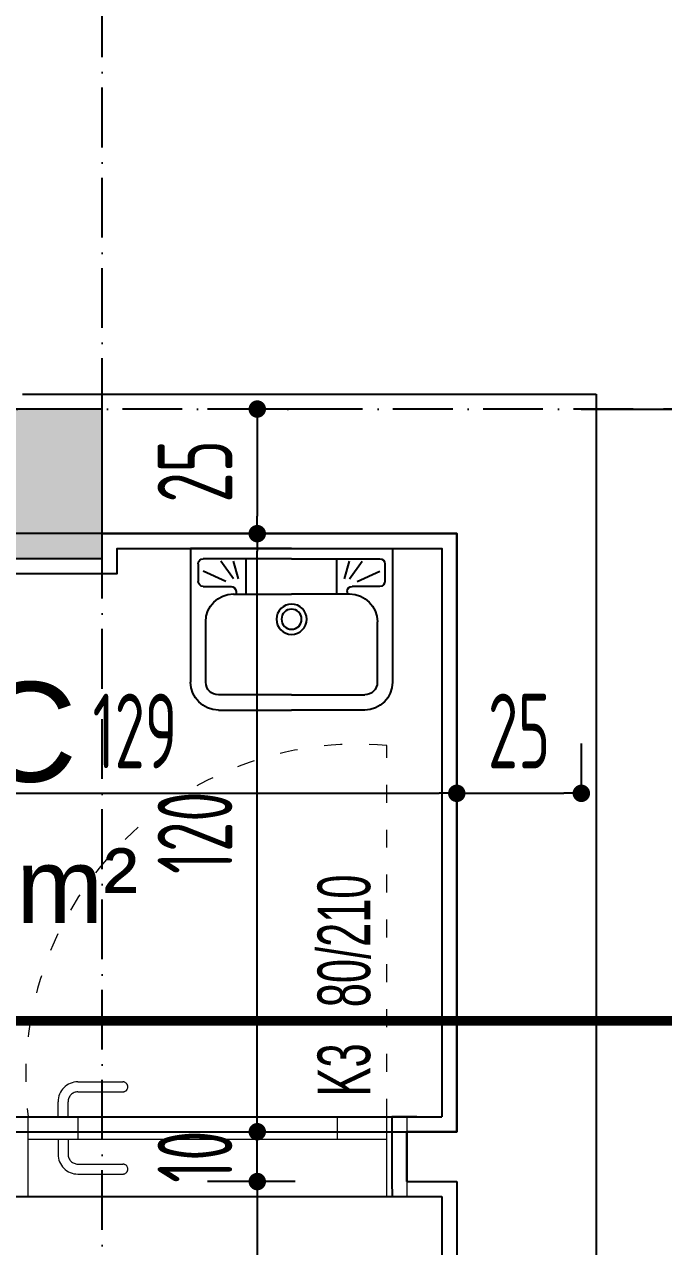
# Model space of a CAD drawing. Extents: x 41749 to 92598, y -24291 to 29432.
# Drawn here: x 51150.6 to 51278.8, y -22464 to -22218.8 of the extents above; entities that cross this region are included whole.
import ezdxf

# ---------------------------------------------------------------- set-up
doc = ezdxf.new("R2010")
doc.units = 0
doc.header["$MEASUREMENT"] = 0
doc.header["$PDMODE"] = 3
for name, pattern in [('ACAD_ISO03W100', [30, 12, -18]), ('ACAD_ISO10W100', [18, 12, -3, 0, -3]), ('DASHED', [0.75, 0.5, -0.25])]:
    doc.linetypes.add(name, pattern=pattern)
doc.layers.get('0').update_dxf_attribs({"linetype": 'CONTINUOUS'})
doc.layers.get('Defpoints').update_dxf_attribs({"linetype": 'CONTINUOUS'})
for name, color, linetype in [('AKS', 10, 'CONTINUOUS'), ('DUVAR', 6, 'CONTINUOUS'), ('İÇ ÖLÇÜ', 95, 'CONTINUOUS'), ('KOLON', 5, 'CONTINUOUS'), ('MAHAL', 21, 'CONTINUOUS'), ('MERBAS', 231, 'CONTINUOUS'), ('OLCU', 3, 'CONTINUOUS'), ('SIVA', 7, 'CONTINUOUS'), ('SıVA', 7, 'CONTINUOUS'), ('tar', 12, 'CONTINUOUS'), ('TEFRIS', 12, 'CONTINUOUS'), ('tefriş', 12, 'CONTINUOUS'), ('YAZI', 7, 'CONTINUOUS')]:
    doc.layers.add(name, color=color, linetype=linetype)
for name, color, linetype, lineweight in [('KAPI-ACILIM1', 13, 'ACAD_ISO03W100', 20), ('KAPI-ACILIM11', 13, 'ACAD_ISO03W100', 20), ('KAPI-GOR', 153, 'CONTINUOUS', 15), ('KAPI-KASA', 34, 'CONTINUOUS', 20)]:
    doc.layers.add(name, color=color, linetype=linetype, lineweight=lineweight)
doc.styles.add('mahal', font='arial.ttf', dxfattribs={"height": 70})
doc.styles.add('OLCU', font='isocpeur.ttf', dxfattribs={"width": 0.59})
doc.dimstyles.new('OLCU3', dxfattribs={"dimscale": 0.5, "dimtxt": 30, "dimasz": 7, "dimexe": 20, "dimexo": 0, "dimgap": 10, "dimtad": 1, "dimdec": 4, "dimrnd": 0.5, "dimdsep": 46, "dimtxsty": 'OLCU', "dimblk1": 'DOT', "dimblk2": 'DOT', "dimsah": 1, "dimcen": 0.09, "dimclrt": 4, "dimadec": 0, "dimazin": 0, "dimtfac": 1, "dimtdec": 4, "dimtix": 1, "dimtmove": 2, "dimatfit": 3, "dimfxl": 0, "dimtolj": 1, "dimtzin": 0, "dimarcsym": 0})

# ---------------------------------------------------------------- blocks, each defined once
blk = doc.blocks.new('DOT')
at = {"color": 0, "linetype": 'ByBlock'}
blk.add_line((-0.5, 0), (-1, 0), dxfattribs=at)
at = {"color": 0, "linetype": 'ByBlock', "const_width": 0.5}
blk.add_lwpolyline([(-0.25, 0, 1), (0.25, 0, 1)], format="xyb", close=True, dxfattribs=at)
blk = doc.blocks.new('*D2339')
at = {"layer": 'Defpoints', "color": 0, "transparency": 16777216}
for p in [(51166.17, -22017.68), (51166.17, -22017.68), (51262.32, -22334.59)]:
    blk.add_point(p, dxfattribs=at)
at = {"layer": 'OLCU', "color": 0, "lineweight": -2, "transparency": 16777216}
for p, q in [((51166.17, -22017.68), (51166.17, -22007.68)), ((51262.32, -22042.68), (51262.32, -22007.68)), ((51258.82, -22017.68), (51169.67, -22017.68))]:
    blk.add_line(p, q, dxfattribs=at)
at = {"layer": 'OLCU', "color": 0, "lineweight": -2, "transparency": 16777216, "xscale": 3.5, "yscale": 3.5, "zscale": 3.5, "rotation": 180}
blk.add_blockref('DOT', (51166.17, -22017.68), dxfattribs=at)
at = {"layer": 'OLCU', "color": 0, "lineweight": -2, "transparency": 16777216, "xscale": 3.5, "yscale": 3.5, "zscale": 3.5}
blk.add_blockref('DOT', (51262.32, -22017.68), dxfattribs=at)
at = {"layer": 'OLCU', "color": 4, "transparency": 16777216, "insert": (51214.24, -22005.18), "char_height": 15, "attachment_point": 5, "style": 'OLCU'}
blk.add_mtext('\\A1;96', dxfattribs=at)
blk = doc.blocks.new('*D2386')
at = {"layer": 'Defpoints', "color": 0, "transparency": 16777216}
for p in [(49072.8, -22085.67), (51262.32, -22295.96), (49072.8, -22343.23)]:
    blk.add_point(p, dxfattribs=at)
at = {"layer": 'OLCU', "color": 0, "lineweight": -2, "transparency": 16777216}
for p, q in [((49072.8, -22110.67), (49072.8, -22075.67)), ((51262.32, -22110.67), (51262.32, -22075.67)), ((51258.82, -22085.67), (49076.3, -22085.67))]:
    blk.add_line(p, q, dxfattribs=at)
at = {"layer": 'OLCU', "color": 0, "lineweight": -2, "transparency": 16777216, "xscale": 3.5, "yscale": 3.5, "zscale": 3.5, "rotation": 180}
blk.add_blockref('DOT', (49072.8, -22085.67), dxfattribs=at)
at = {"layer": 'OLCU', "color": 0, "lineweight": -2, "transparency": 16777216, "xscale": 3.5, "yscale": 3.5, "zscale": 3.5}
blk.add_blockref('DOT', (51262.32, -22085.67), dxfattribs=at)
at = {"layer": 'OLCU', "color": 4, "transparency": 16777216, "insert": (50167.56, -22073.17), "char_height": 15, "attachment_point": 5, "style": 'OLCU'}
blk.add_mtext('\\A1;2189.5', dxfattribs=at)
blk = doc.blocks.new('*D2390')
at = {"layer": 'Defpoints', "color": 0, "transparency": 16777216}
for p in [(51262.32, -22295.96), (51262.32, -22965.72), (51442.83, -22965.72)]:
    blk.add_point(p, dxfattribs=at)
at = {"layer": 'OLCU', "color": 0, "lineweight": -2, "transparency": 16777216}
for p, q in [((51417.83, -22295.96), (51452.83, -22295.96)), ((51442.83, -22299.46), (51442.83, -22962.22)), ((51417.83, -22965.72), (51452.83, -22965.72))]:
    blk.add_line(p, q, dxfattribs=at)
at = {"layer": 'OLCU', "color": 0, "lineweight": -2, "transparency": 16777216, "xscale": 3.5, "yscale": 3.5, "zscale": 3.5}
for p, rotation in [((51442.83, -22295.96), 90), ((51442.83, -22965.72), 270)]:
    blk.add_blockref('DOT', p, dxfattribs=dict(at, rotation=rotation))
at = {"layer": 'OLCU', "color": 4, "transparency": 16777216, "insert": (51430.33, -22630.84), "char_height": 15, "attachment_point": 5, "rotation": 90, "style": 'OLCU'}
blk.add_mtext('\\A1;670', dxfattribs=at)
blk = doc.blocks.new('*D2398')
at = {"layer": 'Defpoints', "color": 0, "transparency": 16777216}
for p in [(51143.91, -22450.96), (51076.73, -22958.19), (51237.32, -22958.19)]:
    blk.add_point(p, dxfattribs=at)
at = {"layer": 'İÇ ÖLÇÜ', "color": 0, "lineweight": -2, "transparency": 16777216}
for p, q in [((51101.73, -22450.96), (51066.73, -22450.96)), ((51076.73, -22454.46), (51076.73, -22954.69)), ((51101.73, -22958.19), (51066.73, -22958.19))]:
    blk.add_line(p, q, dxfattribs=at)
at = {"layer": 'İÇ ÖLÇÜ', "color": 0, "lineweight": -2, "transparency": 16777216, "xscale": 3.5, "yscale": 3.5, "zscale": 3.5}
for p, rotation in [((51076.73, -22450.96), 90), ((51076.73, -22958.19), 270)]:
    blk.add_blockref('DOT', p, dxfattribs=dict(at, rotation=rotation))
at = {"layer": 'İÇ ÖLÇÜ', "color": 4, "transparency": 16777216, "insert": (51064.23, -22678.06), "char_height": 15, "attachment_point": 5, "rotation": 90, "style": 'OLCU'}
blk.add_mtext('\\A1;507', dxfattribs=at)
blk = doc.blocks.new('*D2434')
at = {"layer": 'Defpoints', "color": 0, "transparency": 16777216}
for p in [(51108.17, -22315.38), (51237.32, -22366.53), (51237.32, -22373.06)]:
    blk.add_point(p, dxfattribs=at)
at = {"layer": 'İÇ ÖLÇÜ', "color": 0, "lineweight": -2, "transparency": 16777216}
for p, q in [((51108.17, -22348.06), (51108.17, -22383.06)), ((51237.32, -22366.53), (51237.32, -22383.06)), ((51111.67, -22373.06), (51233.82, -22373.06))]:
    blk.add_line(p, q, dxfattribs=at)
at = {"layer": 'İÇ ÖLÇÜ', "color": 0, "lineweight": -2, "transparency": 16777216, "xscale": 3.5, "yscale": 3.5, "zscale": 3.5, "rotation": 180}
blk.add_blockref('DOT', (51108.17, -22373.06), dxfattribs=at)
at = {"layer": 'İÇ ÖLÇÜ', "color": 0, "lineweight": -2, "transparency": 16777216, "xscale": 3.5, "yscale": 3.5, "zscale": 3.5}
blk.add_blockref('DOT', (51237.32, -22373.06), dxfattribs=at)
at = {"layer": 'İÇ ÖLÇÜ', "color": 4, "transparency": 16777216, "insert": (51172.74, -22360.56), "char_height": 15, "attachment_point": 5, "style": 'OLCU'}
blk.add_mtext('\\A1;129', dxfattribs=at)
blk = doc.blocks.new('*D2435')
at = {"layer": 'Defpoints', "color": 0, "transparency": 16777216}
for p in [(51237.32, -22366.53), (51262.32, -22373.06), (51262.32, -22373.06)]:
    blk.add_point(p, dxfattribs=at)
at = {"layer": 'İÇ ÖLÇÜ', "color": 0, "lineweight": -2, "transparency": 16777216}
for p, q in [((51262.32, -22373.06), (51262.32, -22363.06)), ((51237.32, -22366.53), (51237.32, -22383.06)), ((51240.82, -22373.06), (51258.82, -22373.06))]:
    blk.add_line(p, q, dxfattribs=at)
at = {"layer": 'İÇ ÖLÇÜ', "color": 0, "lineweight": -2, "transparency": 16777216, "xscale": 3.5, "yscale": 3.5, "zscale": 3.5, "rotation": 180}
blk.add_blockref('DOT', (51237.32, -22373.06), dxfattribs=at)
at = {"layer": 'İÇ ÖLÇÜ', "color": 0, "lineweight": -2, "transparency": 16777216, "xscale": 3.5, "yscale": 3.5, "zscale": 3.5}
blk.add_blockref('DOT', (51262.32, -22373.06), dxfattribs=at)
at = {"layer": 'İÇ ÖLÇÜ', "color": 4, "transparency": 16777216, "insert": (51249.82, -22360.56), "char_height": 15, "attachment_point": 5, "style": 'OLCU'}
blk.add_mtext('\\A1;25', dxfattribs=at)
blk = doc.blocks.new('*D2460')
at = {"layer": 'Defpoints', "color": 0, "transparency": 16777216}
for p in [(51214.24, -22295.96), (51197.29, -22320.96), (51214.24, -22320.96)]:
    blk.add_point(p, dxfattribs=at)
at = {"layer": 'İÇ ÖLÇÜ', "color": 0, "lineweight": -2, "transparency": 16777216}
for p, q in [((51214.24, -22295.96), (51187.29, -22295.96)), ((51197.29, -22299.46), (51197.29, -22317.46)), ((51214.24, -22320.96), (51187.29, -22320.96))]:
    blk.add_line(p, q, dxfattribs=at)
at = {"layer": 'İÇ ÖLÇÜ', "color": 0, "lineweight": -2, "transparency": 16777216, "xscale": 3.5, "yscale": 3.5, "zscale": 3.5}
for p, rotation in [((51197.29, -22295.96), 90), ((51197.29, -22320.96), 270)]:
    blk.add_blockref('DOT', p, dxfattribs=dict(at, rotation=rotation))
at = {"layer": 'İÇ ÖLÇÜ', "color": 4, "transparency": 16777216, "insert": (51184.79, -22308.46), "char_height": 15, "attachment_point": 5, "rotation": 90, "style": 'OLCU'}
blk.add_mtext('\\A1;25', dxfattribs=at)
blk = doc.blocks.new('*D2461')
at = {"layer": 'Defpoints', "color": 0, "transparency": 16777216}
for p in [(51204.92, -22450.96), (51197.29, -22958.19), (51237.32, -22958.19)]:
    blk.add_point(p, dxfattribs=at)
at = {"layer": 'İÇ ÖLÇÜ', "color": 0, "lineweight": -2, "transparency": 16777216}
for p, q in [((51204.92, -22450.96), (51187.29, -22450.96)), ((51197.29, -22454.46), (51197.29, -22954.69)), ((51222.29, -22958.19), (51187.29, -22958.19))]:
    blk.add_line(p, q, dxfattribs=at)
at = {"layer": 'İÇ ÖLÇÜ', "color": 0, "lineweight": -2, "transparency": 16777216, "xscale": 3.5, "yscale": 3.5, "zscale": 3.5}
for p, rotation in [((51197.29, -22450.96), 90), ((51197.29, -22958.19), 270)]:
    blk.add_blockref('DOT', p, dxfattribs=dict(at, rotation=rotation))
at = {"layer": 'İÇ ÖLÇÜ', "color": 4, "transparency": 16777216, "insert": (51184.79, -22704.57), "char_height": 15, "attachment_point": 5, "rotation": 90, "style": 'OLCU'}
blk.add_mtext('\\A1;507', dxfattribs=at)
blk = doc.blocks.new('*D2773')
at = {"layer": 'Defpoints', "color": 0, "transparency": 16777216}
for p in [(51196.77, -22440.96), (51197.29, -22440.96), (51204.92, -22450.96)]:
    blk.add_point(p, dxfattribs=at)
at = {"layer": 'İÇ ÖLÇÜ', "color": 0, "lineweight": -2, "transparency": 16777216}
for p, q in [((51197.29, -22437.46), (51197.29, -22433.96)), ((51196.77, -22440.96), (51207.29, -22440.96)), ((51197.29, -22450.96), (51197.29, -22440.96)), ((51204.92, -22450.96), (51187.29, -22450.96)), ((51197.29, -22454.46), (51197.29, -22457.96))]:
    blk.add_line(p, q, dxfattribs=at)
at = {"layer": 'İÇ ÖLÇÜ', "color": 0, "lineweight": -2, "transparency": 16777216, "xscale": 3.5, "yscale": 3.5, "zscale": 3.5}
for p, rotation in [((51197.29, -22440.96), 270), ((51197.29, -22450.96), 90)]:
    blk.add_blockref('DOT', p, dxfattribs=dict(at, rotation=rotation))
at = {"layer": 'İÇ ÖLÇÜ', "color": 4, "transparency": 16777216, "insert": (51184.79, -22445.96), "char_height": 15, "attachment_point": 5, "rotation": 90, "style": 'OLCU'}
blk.add_mtext('\\A1;10', dxfattribs=at)
blk = doc.blocks.new('*D2774')
at = {"layer": 'Defpoints', "color": 0, "transparency": 16777216}
for p in [(51197.29, -22320.96), (51214.24, -22320.96), (51196.77, -22440.96)]:
    blk.add_point(p, dxfattribs=at)
at = {"layer": 'İÇ ÖLÇÜ', "color": 0, "lineweight": -2, "transparency": 16777216}
for p, q in [((51214.24, -22320.96), (51187.29, -22320.96)), ((51197.29, -22437.46), (51197.29, -22324.46)), ((51196.77, -22440.96), (51207.29, -22440.96))]:
    blk.add_line(p, q, dxfattribs=at)
at = {"layer": 'İÇ ÖLÇÜ', "color": 0, "lineweight": -2, "transparency": 16777216, "xscale": 3.5, "yscale": 3.5, "zscale": 3.5}
for p, rotation in [((51197.29, -22320.96), 90), ((51197.29, -22440.96), 270)]:
    blk.add_blockref('DOT', p, dxfattribs=dict(at, rotation=rotation))
at = {"layer": 'İÇ ÖLÇÜ', "color": 4, "transparency": 16777216, "insert": (51184.79, -22380.96), "char_height": 15, "attachment_point": 5, "rotation": 90, "style": 'OLCU'}
blk.add_mtext('\\A1;120', dxfattribs=at)
blk = doc.blocks.new('lav1')
at = {"layer": 'tefriş', "linetype": 'Continuous'}
for p, q in [((135822.88, 93902.3), (135822.88, 93869.18)), ((135847.88, 93902.3), (135822.88, 93902.3)), ((135847.88, 93902.3), (135872.88, 93902.3)), ((135872.88, 93902.3), (135872.88, 93869.18)), ((135847.88, 93899.8), (135826.01, 93899.8)), ((135833.51, 93894.8), (135830.38, 93899.18)), ((135834.76, 93894.8), (135833.51, 93899.18)), ((135836.63, 93891.05), (135836.63, 93899.8)), ((135847.88, 93899.8), (135869.76, 93899.8)), ((135859.13, 93891.05), (135859.13, 93899.8)), ((135861.01, 93894.8), (135862.26, 93899.18)), ((135862.26, 93894.8), (135865.38, 93899.18)), ((135824.76, 93898.55), (135824.76, 93894.18)), ((135831.63, 93894.18), (135826.01, 93896.68)), ((135864.13, 93894.18), (135869.76, 93896.68)), ((135871.01, 93898.55), (135871.01, 93894.18)), ((135826.01, 93892.93), (135832.88, 93892.93)), ((135833.51, 93891.05), (135847.88, 93891.05)), ((135834.13, 93891.68), (135834.13, 93891.05)), ((135862.26, 93891.05), (135847.88, 93891.05)), ((135861.63, 93891.68), (135861.63, 93891.05)), ((135869.76, 93892.93), (135862.88, 93892.93)), ((135826.63, 93869.18), (135826.63, 93884.18)), ((135869.13, 93869.18), (135869.13, 93884.18)), ((135847.88, 93866.05), (135829.76, 93866.05)), ((135847.88, 93866.05), (135866.01, 93866.05)), ((135829.76, 93862.3), (135847.88, 93862.3)), ((135866.01, 93862.3), (135847.88, 93862.3))]:
    blk.add_line(p, q, dxfattribs=at)
for radius in [3.75, 2.5]:
    blk.add_circle((135847.88, 93884.8), radius, dxfattribs=at)
for centre, radius, start, end in [((135826.01, 93898.55), 1.25, 90, 180), ((135869.76, 93898.55), 1.25, 0, 90), ((135826.01, 93894.18), 1.25, 180, 270), ((135869.76, 93894.18), 1.25, 270, 0), ((135833.51, 93884.18), 6.88, 90, 180), ((135832.88, 93891.68), 1.25, 0, 90), ((135862.88, 93891.68), 1.25, 90, 180), ((135862.26, 93884.18), 6.88, 0, 90), ((135829.76, 93869.18), 6.88, 180, 270), ((135829.76, 93869.18), 3.12, 180, 270), ((135866.01, 93869.18), 6.88, 270, 0), ((135866.01, 93869.18), 3.12, 270, 0)]:
    blk.add_arc(centre, radius, start, end, dxfattribs=at)
blk = doc.blocks.new('*D2793')
at = {"layer": 'Defpoints', "color": 0, "transparency": 16777216}
for p in [(51147.17, -22121.6), (51147.17, -22295.96), (51262.32, -22295.96)]:
    blk.add_point(p, dxfattribs=at)
at = {"layer": 'OLCU', "color": 0, "lineweight": -2, "transparency": 16777216}
for p, q in [((51147.17, -22146.6), (51147.17, -22111.6)), ((51262.32, -22146.6), (51262.32, -22111.6)), ((51258.82, -22121.6), (51150.67, -22121.6))]:
    blk.add_line(p, q, dxfattribs=at)
at = {"layer": 'OLCU', "color": 0, "lineweight": -2, "transparency": 16777216, "xscale": 3.5, "yscale": 3.5, "zscale": 3.5, "rotation": 180}
blk.add_blockref('DOT', (51147.17, -22121.6), dxfattribs=at)
at = {"layer": 'OLCU', "color": 0, "lineweight": -2, "transparency": 16777216, "xscale": 3.5, "yscale": 3.5, "zscale": 3.5}
blk.add_blockref('DOT', (51262.32, -22121.6), dxfattribs=at)
at = {"layer": 'OLCU', "color": 4, "transparency": 16777216, "insert": (51204.74, -22109.1), "char_height": 15, "attachment_point": 5, "style": 'OLCU'}
blk.add_mtext('\\A1;115', dxfattribs=at)
blk = doc.blocks.new('*D2794')
at = {"layer": 'Defpoints', "color": 0, "transparency": 16777216}
for p in [(51127.17, -22121.6), (51127.17, -22270.95), (51147.17, -22295.96)]:
    blk.add_point(p, dxfattribs=at)
at = {"layer": 'OLCU', "color": 0, "lineweight": -2, "transparency": 16777216}
for p, q in [((51127.17, -22146.6), (51127.17, -22111.6)), ((51147.17, -22146.6), (51147.17, -22111.6)), ((51123.67, -22121.6), (51120.17, -22121.6)), ((51147.17, -22121.6), (51127.17, -22121.6)), ((51150.67, -22121.6), (51154.17, -22121.6))]:
    blk.add_line(p, q, dxfattribs=at)
at = {"layer": 'OLCU', "color": 0, "lineweight": -2, "transparency": 16777216, "xscale": 3.5, "yscale": 3.5, "zscale": 3.5}
blk.add_blockref('DOT', (51127.17, -22121.6), dxfattribs=at)
at = {"layer": 'OLCU', "color": 0, "lineweight": -2, "transparency": 16777216, "xscale": 3.5, "yscale": 3.5, "zscale": 3.5, "rotation": 180}
blk.add_blockref('DOT', (51147.17, -22121.6), dxfattribs=at)
at = {"layer": 'OLCU', "color": 4, "transparency": 16777216, "insert": (51137.17, -22109.1), "char_height": 15, "attachment_point": 5, "style": 'OLCU'}
blk.add_mtext('\\A1;20', dxfattribs=at)

msp = doc.modelspace()

# ---------------------------------------------------------------- hatches: boundary and pattern name
at = {"layer": 'tar'}
h = msp.add_hatch(dxfattribs=at)
h.set_pattern_fill('ANSI33', color=256, scale=40, style=0)
h.set_pattern_definition([(45, (16.363, 0.385), (-7.0710678, 7.0710678), []), (45, (23.434, 0.385), (-7.0710678, 7.0710678), [5, -2.5])])
h.paths.add_polyline_path([(50787.31654, -22355.95522), (50767.31654, -22355.95522), (50767.31654, -22377.10746), (50767.31654, -22418.70461), (50787.31654, -22418.70461)])
h.paths.add_polyline_path([(49692.31654, -22295.95522), (49662.31654, -22295.95522), (49662.31654, -22355.95522), (49692.31654, -22355.95522)])
h.paths.add_polyline_path([(50217.31654, -22295.95522), (50207.31654, -22295.95522), (50197.31654, -22295.95522), (50197.31654, -22500.95522), (50217.31654, -22500.95522)])
h.paths.add_polyline_path([(50397.31654, -22295.95522), (50387.31654, -22295.95522), (50377.31654, -22295.95522), (50377.31654, -22500.95522), (50397.31654, -22500.95522)])
h.paths.add_polyline_path([(50757.31654, -22355.95522), (50787.31654, -22355.95522), (50787.31654, -22295.95522), (50757.31654, -22295.95522)])
h.paths.add_polyline_path([(51107.16801, -22295.95522), (51107.16801, -22325.95522), (51166.16801, -22325.95522), (51166.16801, -22295.95522)])
h.paths.add_polyline_path([(49692.31654, -22580.95522), (49662.31654, -22580.95522), (49662.31654, -22640.95522), (49692.31654, -22640.95522)])
h.paths.add_polyline_path([(50377.31654, -22610.95522), (50377.31654, -22640.95522), (50437.31654, -22640.95522), (50437.31654, -22610.95522)])
h.paths.add_polyline_path([(50787.31654, -22640.95522), (50787.31654, -22610.95522), (50727.31654, -22610.95522), (50727.31654, -22640.95522)])
h.paths.add_polyline_path([(49692.31654, -23110.95522), (49692.31654, -23080.95522), (49632.31654, -23080.95522), (49632.31654, -23110.95522)])
h.paths.add_polyline_path([(50117.31654, -23155.95517), (50087.31654, -23155.95517), (50087.31654, -23215.95517), (50117.31654, -23215.95517)])
h.paths.add_polyline_path([(50617.31654, -23155.95517), (50587.31654, -23155.95517), (50587.31654, -23215.95517), (50617.31654, -23215.95517)])
h.paths.add_polyline_path([(51106.16801, -23080.95522), (51106.16801, -23110.95522), (51166.16801, -23110.95522), (51166.16801, -23080.95522)])
h.paths.add_polyline_path([(50768.25654, -22349.30589), (50786.37654, -22349.30589), (50786.37654, -22371.80589), (50768.25654, -22371.80589)], flags=9)

# ---------------------------------------------------------------- linework, layer by layer
at = {"layer": 'AKS', "linetype": 'ACAD_ISO10W100'}
for p, q in [((51166.16801, -23981.06183), (51166.16801, -21977.67894)), ((51562.31654, -22295.95522), (48825.56622, -22295.95522))]:
    msp.add_line(p, q, dxfattribs=at)
at = {"layer": 'DUVAR'}
for p, q in [((51166.16801, -22320.95522), (51237.31654, -22320.95522)), ((51227.31654, -22450.95518), (51227.31654, -22440.95518)), ((51227.31654, -22440.95518), (51227.31654, -22450.95518)), ((51227.31654, -22440.95518), (51227.31654, -22450.95518)), ((51227.31654, -22440.95518), (51227.31654, -22450.95518)), ((51227.31654, -22450.95518), (51227.31654, -22440.95518)), ((51227.31654, -22440.95518), (51227.31654, -22450.95518)), ((51227.31654, -22450.95518), (51227.31654, -22440.95518)), ((51227.31654, -22440.95518), (51227.31654, -22450.95518)), ((51227.31654, -22440.95518), (51227.31654, -22450.95518)), ((51227.31654, -22440.95518), (51227.31654, -22450.95518)), ((51227.31654, -22450.95518), (51227.31654, -22440.95518)), ((51227.31654, -22450.95518), (51227.31654, -22440.95518)), ((51227.31654, -22440.95522), (51232.31654, -22440.95522)), ((51227.31654, -22450.95522), (51227.31654, -22440.95522)), ((51227.31654, -22450.95522), (51232.31654, -22450.95522)), ((51227.31654, -22450.95522), (51237.31654, -22450.95522)), ((51237.31654, -22450.95522), (51237.31654, -22620.95522))]:
    msp.add_line(p, q, dxfattribs=at)
msp.add_lwpolyline([(51166.16801, -22320.95522), (51237.31654, -22320.95522), (51237.31654, -22440.95522), (51227.31654, -22440.95522)], dxfattribs=at)
at = {"layer": 'İÇ ÖLÇÜ'}
msp.add_lwpolyline([(51052.24228, -22440.95522), (51237.31654, -22440.95522), (51237.31654, -22320.95522), (51052.24228, -22320.95522)], close=True, dxfattribs=at)
at = {"layer": 'KAPI-ACILIM1', "ltscale": 0.3}
msp.add_line((51223.31654, -22437.95518), (51223.31654, -22363.45518), dxfattribs=at)
msp.add_arc((51217.50398, -22429.87962), 66.67827, 84.9989969, 186.956301, dxfattribs=at)
at = {"layer": 'KAPI-ACILIM11'}
for p, q in [((51161.31654, -22430.95518), (51170.31654, -22430.95518)), ((51161.31654, -22432.95518), (51170.31654, -22432.95518)), ((51157.31654, -22437.95518), (51157.31654, -22434.95518)), ((51159.31654, -22437.95518), (51159.31654, -22434.95518)), ((51157.31654, -22442.45518), (51157.31654, -22445.45518)), ((51159.31654, -22442.45518), (51159.31654, -22445.45518)), ((51161.31654, -22447.45518), (51170.31654, -22447.45518)), ((51161.31654, -22449.45518), (51170.31654, -22449.45518))]:
    msp.add_line(p, q, dxfattribs=at)
for centre, radius, start, end in [((51161.31654, -22434.95518), 4, 90, 180), ((51170.31654, -22431.95518), 1, 270, 90), ((51161.31654, -22434.95518), 2, 90, 180), ((51161.31654, -22445.45518), 4, 180, 270), ((51161.31654, -22445.45518), 2, 180, 270), ((51170.31654, -22448.45518), 1, 270, 90)]:
    msp.add_arc(centre, radius, start, end, dxfattribs=at)
at = {"layer": 'KAPI-GOR'}
msp.add_line((51151.31654, -22453.95518), (51223.31654, -22453.95518), dxfattribs=at)
at = {"layer": 'KAPI-KASA'}
for p, q in [((51223.31654, -22437.95518), (51151.31654, -22437.95518)), ((51161.31654, -22437.95518), (51161.31654, -22442.45518)), ((51213.31654, -22437.95518), (51213.31654, -22442.45518)), ((51151.31654, -22442.45518), (51223.31654, -22442.45518))]:
    msp.add_line(p, q, dxfattribs=at)
for points in [[(51151.31654, -22437.95518), (51147.31654, -22437.95518), (51147.31654, -22453.95518), (51151.31654, -22453.95518), (51151.31654, -22437.95518)], [(51223.31654, -22437.95518), (51227.31654, -22437.95518), (51227.31654, -22453.95518), (51223.31654, -22453.95518), (51223.31654, -22437.95518)]]:
    msp.add_lwpolyline(points, close=True, dxfattribs=at)
at = {"layer": 'KOLON'}
for p, q in [((51166.16801, -22295.95522), (51107.16801, -22295.95522)), ((51166.16801, -22325.95522), (51166.16801, -22295.95522)), ((51107.16801, -22325.95522), (51166.16801, -22325.95522))]:
    msp.add_line(p, q, dxfattribs=at)
at = {"layer": 'MERBAS', "linetype": 'DASHED', "ltscale": 40, "const_width": 2}
msp.add_lwpolyline([(48982.69775, -22418.70461), (51385.61099, -22418.70461)], dxfattribs=at)
at = {"layer": 'SIVA'}
for p, q in [((51055.24228, -22437.95522), (51234.31654, -22437.95522)), ((51229.31654, -22437.95522), (51224.31654, -22437.95522)), ((51224.31654, -22437.95522), (51224.31654, -22450.96327)), ((51224.31654, -22450.96327), (51224.33266, -22453.95522)), ((51055.24228, -22453.95522), (51234.31654, -22453.95522)), ((51224.33266, -22453.95522), (51232.31654, -22453.95522))]:
    msp.add_line(p, q, dxfattribs=at)
for points in [[(51103.907, -22323.95522), (51104.16801, -22323.95522), (51104.16801, -22328.95522), (51169.16801, -22328.95522), (51169.16801, -22323.95522), (51234.31654, -22323.95522), (51234.31654, -22437.95522)], [(51234.31654, -22453.95522), (51234.31654, -22601.32092)]]:
    msp.add_lwpolyline(points, dxfattribs=at)
at = {"layer": 'SıVA'}
for p, q in [((51150.16801, -22292.95517), (51265.31654, -22292.95522)), ((51265.31654, -22292.95522), (51265.31654, -22966.61811))]:
    msp.add_line(p, q, dxfattribs=at)
at = {"layer": 'TEFRIS'}
for q in [(51856.10508, -22295.95522), (51876.23917, -22295.95522)]:
    msp.add_line((51262.31654, -22295.95522), q, dxfattribs=at)

# ---------------------------------------------------------------- block references
at = {"layer": 'tefriş', "linetype": 'Continuous', "xscale": -0.8099999999976717, "yscale": 0.8099999999976717, "zscale": 0.81}
msp.add_blockref('lav1', (161240.95537, -98384.81847), dxfattribs=at)

# ---------------------------------------------------------------- texts
at = {"layer": 'MAHAL', "insert": (51137.85787, -22375.00264), "char_height": 20, "width": 318.296, "attachment_point": 5, "style": 'mahal'}
msp.add_mtext('WC\\P{\\H0.75x;2.20 m²}', dxfattribs=at)
at = {"layer": 'YAZI', "insert": (51214.74332, -22411.61293), "char_height": 10.56, "width": 183.750336, "attachment_point": 5, "rotation": 90, "style": 'OLCU'}
msp.add_mtext('{\\fArial|b0|i0|c162|p34;K3   80/210}', dxfattribs=at)

# ---------------------------------------------------------------- dimensions: what is measured, and where the dimension line sits
at = {"layer": 'İÇ ÖLÇÜ'}
for base, p1, p2, picture, middle in [((51197.29293, -22320.95522), (51214.24228, -22295.95522), (51214.24228, -22320.95522), '*D2460', (51184.79293, -22308.45522)), ((51197.29293, -22320.95522), (51196.76557, -22440.95522), (51214.24228, -22320.95522), '*D2774', (51184.79293, -22380.95522)), ((51197.29293, -22440.95522), (51204.92008, -22450.95522), (51196.76557, -22440.95522), '*D2773', (51184.79293, -22445.95522)), ((51197.29293, -22958.18988), (51204.92008, -22450.95522), (51237.31654, -22958.18988), '*D2461', (51184.79293, -22704.57255))]:
    dim = msp.add_linear_dim(base=base, p1=p1, p2=p2, angle=90, dimstyle='OLCU3', dxfattribs=at)
    dim.commit()
    dim.dimension.update_dxf_attribs({"geometry": picture, "text_midpoint": middle})
for base, p1, p2, picture, middle in [((51237.31654, -22373.05589), (51108.16801, -22315.3815), (51237.31654, -22366.53134), '*D2434', (51172.74228, -22360.55589)), ((51262.31654, -22373.05589), (51237.31654, -22366.53134), (51262.31654, -22373.05589), '*D2435', (51249.81654, -22360.55589))]:
    dim = msp.add_linear_dim(base=base, p1=p1, p2=p2, dimstyle='OLCU3', dxfattribs=at)
    dim.commit()
    dim.dimension.update_dxf_attribs({"geometry": picture, "text_midpoint": middle})
dim = msp.add_linear_dim(base=(51076.73136, -22958.18988), p1=(51143.91074, -22450.95522), p2=(51237.31654, -22958.18988), angle=90, dimstyle='OLCU3', dxfattribs=at)
dim.commit()
dim.dimension.update_dxf_attribs({"geometry": '*D2398', "text_midpoint": (51064.23136, -22678.05634), "dimtype": 160})
at = {"layer": 'OLCU'}
for base, p1, p2, picture, middle in [((51166.16801, -22017.67894), (51262.31654, -22334.58606), (51166.16801, -22017.67894), '*D2339', (51214.24228, -22005.17894)), ((49072.7954, -22085.67445), (51262.31654, -22295.95522), (49072.7954, -22343.23182), '*D2386', (50167.55597, -22073.17445)), ((51127.16801, -22121.5962), (51147.16801, -22295.95522), (51127.16801, -22270.95372), '*D2794', (51137.16801, -22109.0962)), ((51147.16801, -22121.5962), (51262.31654, -22295.95522), (51147.16801, -22295.95522), '*D2793', (51204.74228, -22109.0962))]:
    dim = msp.add_linear_dim(base=base, p1=p1, p2=p2, dimstyle='OLCU3', dxfattribs=at)
    dim.commit()
    dim.dimension.update_dxf_attribs({"geometry": picture, "text_midpoint": middle})
dim = msp.add_linear_dim(base=(51442.83466, -22965.71508), p1=(51262.31654, -22295.95522), p2=(51262.31654, -22965.71508), angle=90, dimstyle='OLCU3', dxfattribs=at)
dim.commit()
dim.dimension.update_dxf_attribs({"geometry": '*D2390', "text_midpoint": (51430.33466, -22630.83515)})

doc.saveas('drawing.dxf')
